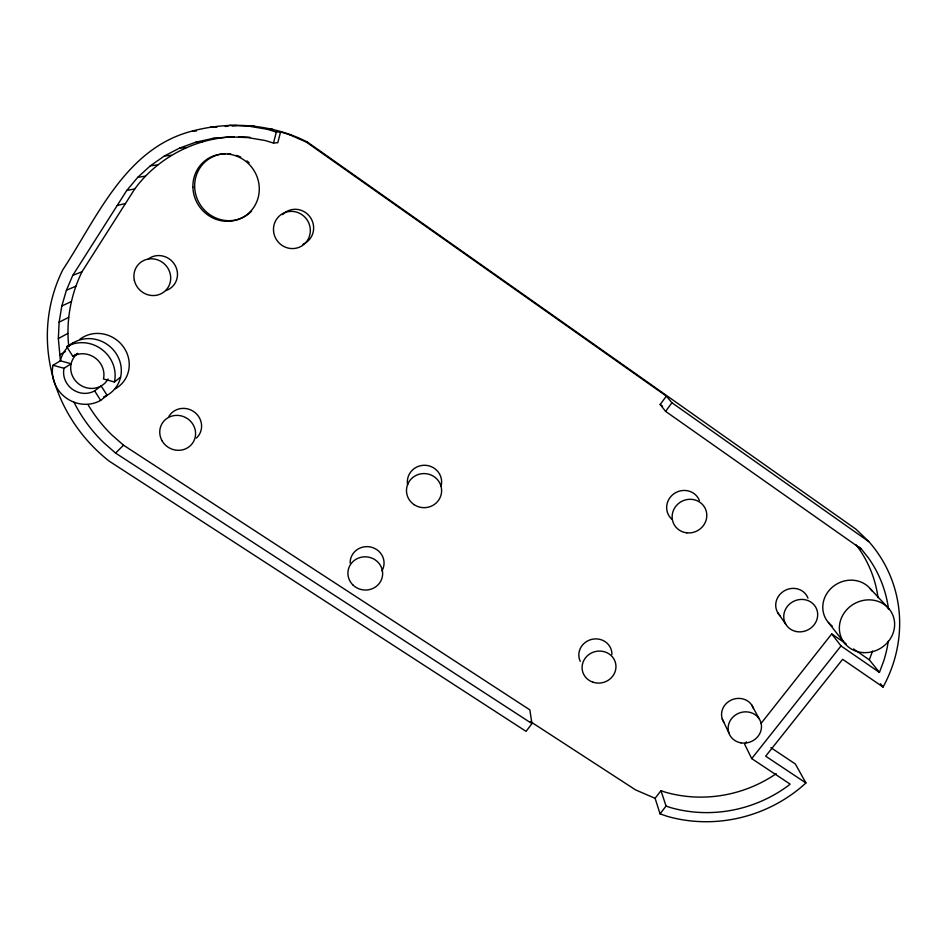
<?xml version="1.0" encoding="UTF-8"?>
<svg xmlns="http://www.w3.org/2000/svg" width="947" height="947" viewBox="0 0 947 947"><rect width="100%" height="100%" fill="white"/><g stroke="black" fill="none" stroke-linecap="round" stroke-linejoin="round"><path stroke-width="1.42" d="M64.017 368.276A20.609 19.366 36.3 0 0 72.256 389.158A20.609 19.366 36.3 0 0 94.641 390.862L101.151 385.974L107.094 395.29L100.654 400.403A32.068 30.126 36.4 0 1 65.852 397.74A32.068 30.126 36.4 0 1 53.02 365.282L64.017 368.276L71.132 363.778L60.407 360.807L58.347 338.588L59.116 322.181L61.815 305.988L66.397 290.267L72.753 275.399L126.768 190.454L137.741 177.349L150.36 165.796L164.423 155.971L179.693 148.04L195.934 142.157L212.874 138.428L230.228 136.889L247.723 137.587L265.053 140.499L273.494 143.044L277.802 142.701L280.561 131.953L289.451 134.64L306.485 142.192L666.357 396.13L671.944 402.759L868.944 541.708A141.494 131.574 -24.2 0 1 883.066 687.06L842.641 659.313L765.685 756.179L805.921 782.968A138.167 128.011 -19.4 0 1 666.937 816.243L660.059 813.852L655.111 798.321L635.579 789.893L530.332 721.507M68.776 346.519C65.935 320.986 70.729 294.813 82.01 271.742L134.77 188.915C157.782 157.569 195.402 137.966 234.229 136.83M273.494 143.044L276.323 132.024L280.561 131.953M888.286 641.178A131.195 121.985 -24.2 0 1 883.776 660.805L879.443 672.406L869.322 659.834L872.601 651.003M888.535 609.312A131.195 121.985 -24.2 0 0 868.399 557.913L861.439 549.142L665.587 411.365L660.166 404.523L666.357 396.13M665.587 411.365L671.944 402.759M87.988 404.594A143.033 137.208 38.3 0 0 111.545 434.649L123.524 445.208L529.858 709.871L531.942 723.591L526.082 731.368L109.225 461.177A157.782 151.2 37.8 0 1 62.833 269.765C97.044 217.834 125.395 147.933 192.395 131.041C230.381 120.967 272.298 124.01 307.467 142.109L856.052 529.255L868.944 541.708M655.111 798.321L660.97 790.674L665.078 792.106A125.016 116.114 -19.6 0 0 776.22 773.687M660.059 813.852L666.061 806.051L660.97 790.674M746.473 741.892L744.638 744.212L751.717 758.594L790.129 784.116L788.52 785.454A127.987 118.576 -19.4 0 1 670.263 807.507L666.061 806.051M761.139 723.319L831.726 633.934L846.275 643.96M751.717 758.594L841.007 645.949L831.726 633.934M73.996 402.25A146.69 140.57 37.8 0 0 103.27 442.273L115.57 453.08L123.524 445.208M73.854 342.506L66.716 346.638L72.824 356.309A20.609 19.366 36.3 0 1 95.28 358.013A20.609 19.366 36.3 0 1 103.46 379.001L114.386 381.972L120.577 377.202M72.824 356.309L77.465 353.468M53.02 365.282L60.407 360.807A31.452 29.582 36.6 0 1 67.687 347.277M59.495 355.018L65.426 351.538M58.347 338.588L67.876 333.403M59.116 322.181L68.657 317.387M61.815 305.988L71.297 301.596M66.397 290.267L75.796 286.243M72.753 275.399L82.01 271.742M117.239 205.452L125.466 203.534M126.768 190.454L134.77 188.915M137.741 177.349L145.483 176.142M150.36 165.796L157.794 164.873M164.423 155.971L171.502 155.296M306.485 142.192L307.467 142.109M225.268 126.46L228.061 126.211M232.252 125.844L236.454 125.478M179.693 148.04L186.393 147.566M195.934 142.157L202.22 141.837M212.874 138.428L218.733 138.191M289.451 134.64L290.563 134.604M192.395 131.041L196.467 131.017M229.505 125.335L248.434 126.093L267.184 129.266L272.89 129.277M210.719 126.993L217.017 127.064M248.434 126.093L254.755 126.211M238.478 136.818L249.842 137.268M267.184 129.266L276.323 132.024M115.57 453.08L531.942 723.591M770.905 747.668L795.35 763.992L805.921 782.968M853.555 648.967L869.322 659.834M841.007 645.949L879.443 672.406M660.166 404.523L662.58 406.216M859.45 547.153L861.439 549.142M870.281 588.738L888.961 608.767M855.78 544.572L858.337 547.792A128.105 119.405 -24.4 0 1 878.023 597.604M880.461 683.77L883.066 687.06M828.388 622.487L845.15 643.889M777.878 612.887L785.903 624.464M94.641 390.862L100.654 400.403M751.717 704.994L759.021 718.56M722.253 718.951L728.847 732.824M168.98 416.266A17.697 16.845 30.2 0 1 194.81 412.395A17.697 16.845 30.2 0 1 196.408 438.07M148.206 259.052A18.372 17.484 44.8 0 1 175.112 265.349A18.372 17.484 44.8 0 1 165.796 290.587M407.636 484.959A17.153 16.667 3.1 0 1 425.096 465.285A17.153 16.667 3.1 0 1 441.077 486.213M671.825 519.181A17.082 16.277 -27.2 0 1 674.252 493.529A17.082 16.277 -27.2 0 1 699.395 500.466M780.47 616.047A16.821 15.637 -26.9 0 1 783.56 591.283A16.821 15.637 -26.9 0 1 807.98 598.173M79.82 339.346A30.671 28.884 37 0 1 123.406 346.851A30.671 28.884 37 0 1 115.333 388.767M350.153 563.086A16.963 16.229 7 0 1 371.141 547.141A16.963 16.229 7 0 1 381.949 570.875M282.62 214.614A18.324 17.78 55 0 1 310.344 217.384A18.324 17.78 55 0 1 302.981 244.243M724.017 722.502A16.454 15.164 -20 0 1 731.131 700.105A16.454 15.164 -20 0 1 753.469 708.545M580.251 661.349A16.608 15.626 -13.7 0 1 592.1 639.284A16.608 15.626 -13.7 0 1 611.916 654.484M832.224 626.038A26.966 24.882 -28.9 0 1 831.987 587.483A26.966 24.882 -28.9 0 1 871.856 590.821M68.61 346.365A31.452 29.582 36.6 0 1 115.688 352.9A31.452 29.582 36.6 0 1 103.578 396.982M251.582 211.145A33.914 32.494 55.3 0 1 197.852 200.385A33.914 32.494 55.3 0 1 225.137 153.769M228.002 153.805A33.914 32.494 55.3 0 1 230.902 154.077M236.561 155.403A33.914 32.494 55.3 0 1 240.656 157.048M246.918 160.907A33.914 32.494 55.3 0 1 249.191 162.825M66.716 346.638A32.068 30.126 36.4 0 1 101.684 349.289A32.068 30.126 36.4 0 1 114.386 381.972M108.053 378.966A20.218 19.023 36.6 0 1 78.128 383.452A20.218 19.023 36.6 0 1 77.69 353.432M162.091 440.829A18.135 17.247 29.7 0 0 193.141 442.296A18.135 17.247 29.7 0 0 177.74 415.39A18.135 17.247 29.7 0 0 162.091 440.829M134.356 280.359A18.845 17.922 44.4 0 0 164.814 291.262A18.845 17.922 44.4 0 0 157.723 259.904A18.845 17.922 44.4 0 0 134.356 280.359M414.052 504.621A17.579 17.058 2.9 0 0 441.562 492.073A17.579 17.058 2.9 0 0 416.538 475.181A17.579 17.058 2.9 0 0 414.052 504.621M686.67 532.818A17.508 16.644 -26.9 0 0 705.681 509.533A17.508 16.644 -26.9 0 0 676.051 505.994A17.508 16.644 -26.9 0 0 686.67 532.818M796.06 631.495A17.235 15.981 -26.7 0 0 817.178 610.732A17.235 15.981 -26.7 0 0 788.887 604.695A17.235 15.981 -26.7 0 0 796.06 631.495M740.945 742.862A16.845 15.483 -19.9 0 0 760.796 722.194A16.845 15.483 -19.9 0 0 732.682 717.353A16.845 15.483 -19.9 0 0 740.945 742.862M592.858 682.171A16.999 15.957 -13.6 0 0 615.775 664.214A16.999 15.957 -13.6 0 0 588.43 654.886A16.999 15.957 -13.6 0 0 592.858 682.171M192.904 187.281A34.163 32.719 55.2 0 0 243.545 216.981A34.163 32.719 55.2 0 0 241.805 158.611A34.163 32.719 55.2 0 0 192.904 187.281M863.309 652.601A28.15 25.853 -28.6 0 0 892.559 614.496A28.15 25.853 -28.6 0 0 845.103 611.667A28.15 25.853 -28.6 0 0 863.309 652.601M353.219 585.258A17.377 16.596 6.8 0 0 382.138 577.599A17.377 16.596 6.8 0 0 360.464 557.416A17.377 16.596 6.8 0 0 353.219 585.258M273.553 231.127A18.798 18.23 54.4 0 0 302.531 245.486A18.798 18.23 54.4 0 0 299.619 213.312A18.798 18.23 54.4 0 0 273.553 231.127"/></g></svg>
